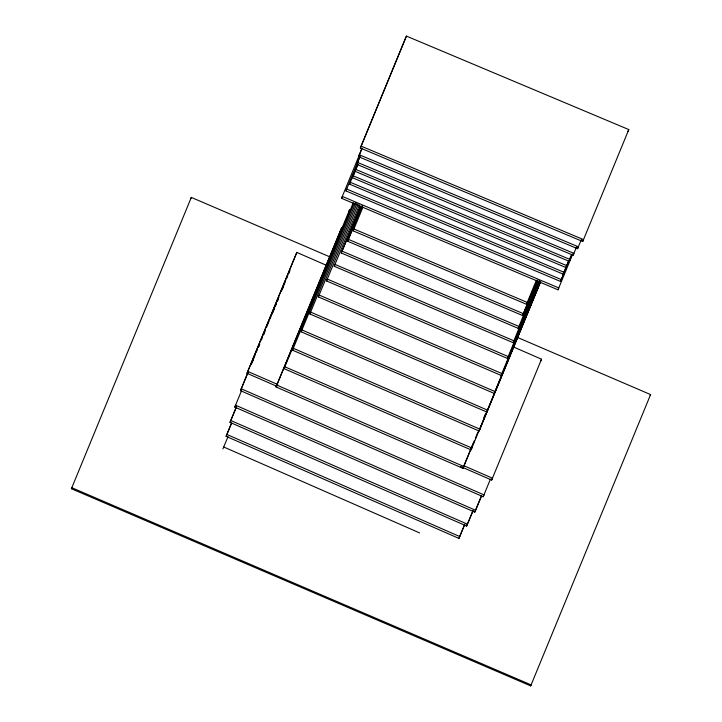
<?xml version="1.0" encoding="UTF-8"?>
<svg xmlns="http://www.w3.org/2000/svg" width="722" height="722" viewBox="0 0 722 722"><rect width="100%" height="100%" fill="white"/><g stroke="black" fill="none" stroke-linecap="round" stroke-linejoin="round"><path stroke-width="1.08" d="M71.406 488.722L71.848 487.729L531.121 684.907L530.688 685.9L71.406 488.722L191.312 197.404L329.927 256.915M276.941 386.36L247.005 373.292L296.02 254.27L296.85 252.429L326.795 265.488M247.005 373.292L296.85 252.429M248.133 372.2L241.301 388.797L484.011 494.904L483.171 496.745L240.462 390.647L248.576 370.937M251.139 364.718L255.407 354.349M256.265 352.273L257.546 349.159M258.395 347.083L259.676 343.979M263.521 334.638L265.227 330.495M266.508 327.382L269.071 321.155M269.929 319.079L271.21 315.974M272.068 313.899L274.198 308.709M275.055 306.633L276.336 303.529M277.185 301.453L278.9 297.302M281.463 291.083L285.731 280.705M286.589 278.629L287.861 275.524M251.978 362.868L253.26 359.755M258.386 347.309L259.667 344.204M261.373 340.053L262.655 336.939M263.512 334.864L264.793 331.759M272.05 314.124L274.189 308.935M275.037 306.859L276.318 303.754M277.176 301.679L278.457 298.565M282.302 289.233L283.584 286.12M288.71 273.674L289.982 270.56M481.592 495.77L474.778 512.142L234.794 407.082L241.626 390.494M473.027 510.752L466.647 526.058L230.011 422.37L236.401 406.847M230.011 422.37L236.401 407.064M464.914 524.082L458.93 538.422L226.085 436.332L231.654 422.803M226.085 436.332L231.645 423.029M222.917 448.876L228.026 436.657M360.35 148.019L406.423 36.1L628.799 129.572L582.726 241.5L360.35 148.019L406.423 36.1M358.482 156.647L359.285 154.77L578.376 246.825L577.573 248.702L358.482 156.647L361.912 148.335M341.551 198.306L342.354 196.438L558.792 287.925L557.998 289.793L341.551 198.306L362.128 148.299M356.677 164.273L357.48 162.396L573.918 253.341L573.124 255.209L356.677 164.273L360.116 155.925M568.99 260.967L560.534 281.445L345.937 190.915L359.989 156.782M354.719 171.177L355.513 169.309L570.1 259.505L569.306 261.373L354.719 171.177L357.706 163.903M349.511 184.155L350.314 182.287L563.945 272.266L563.151 274.134L349.511 184.155L357.643 164.408M357.886 164.408L353.184 175.825L566.824 265.696L566.021 267.564L352.39 177.693L357.941 164.201M276.03 386.938L341.551 227.99L276.03 386.938L462.919 468.325L472.323 445.673M284.089 368.662L284.919 366.812L471.89 448.046L471.06 449.887L284.089 368.662L349.683 209.533L348.852 211.384M540.643 281.706L479.092 431.007L292.527 350.17L353.248 202.711M301.173 331.822L302.004 329.972L487.684 410.213L486.854 412.054L301.173 331.822L354.186 203.099M309.846 313.962L310.668 312.112L495.057 391.559L494.236 393.409L309.846 313.962L355.693 202.801M318.366 296.913L319.178 295.063L501.943 373.572L501.122 375.422L318.366 296.913L356.912 203.451M326.534 280.939L327.346 279.089L508.243 356.569L507.431 358.419L326.534 280.939L358.148 204.308M334.214 266.256L335.017 264.405L513.92 340.802L513.107 342.661L334.214 266.256L359.484 204.994M360.458 206.492L342.066 251.139L518.965 326.47L518.152 328.329L341.262 252.998L360.504 206.275M537.141 280.317L522.602 315.532L347.598 241.211L362.191 205.761M347.598 241.211L362.137 205.987M353.157 230.859L353.96 229L527.295 302.437L526.491 304.296L353.157 230.859L362.967 207.133M526.491 304.296L536.356 280.344M522.602 315.532L537.195 280.091M518.152 328.329L537.782 280.786M513.107 342.661L538.432 281.165M507.431 358.419L539.469 280.75M462.919 468.325L473.632 442.315M501.122 375.422L539.704 281.733M473.181 443.588L474.471 440.465M475.32 438.389L477.892 432.144M483.893 417.578L485.175 414.455M509.172 356.19L510.454 353.067M522.881 322.896L524.163 319.774M494.236 393.409L540.11 282.022M471.06 449.887L540.074 282.257M479.092 431.007L540.697 281.49M563.151 274.134L568.71 260.624M566.021 267.564L568.954 260.507M560.534 281.445L569.044 260.759M569.893 258.693L571.174 255.588M569.848 258.891L571.12 255.796M569.306 261.373L572.293 254.099M557.998 289.793L572.573 254.37M573.124 255.209L576.499 247.077M577.573 248.702L581.363 239.551M458.93 538.422L464.499 524.894M466.647 526.058L473.036 510.535M474.778 512.142L481.61 495.545M483.171 496.745L490.437 479.119M460.69 466.547L491.664 480.067L541.518 359.195L513.64 347.029M530.688 685.9L650.594 394.582L517.151 337.291M628.005 131.449L628.799 129.572M582.726 241.5L583.52 239.623L361.144 146.142M352.39 177.693L353.184 175.825M345.937 190.915L346.731 189.056L561.328 279.576M341.262 252.998L342.066 251.139M190.879 198.397L191.312 197.404M650.152 395.575L650.594 394.582M292.527 350.17L293.358 348.32L479.913 429.166M535.823 292.609L536.654 290.767M540.679 361.045L541.518 359.195M491.664 480.067L492.503 478.217L463.596 465.6M240.462 390.647L241.301 388.797M234.794 407.082L235.634 405.232L475.618 510.292M348.401 239.352L523.405 313.682M247.836 371.451L277.771 384.51M276.86 385.097L463.759 466.475M230.859 420.52L467.486 524.208M226.934 434.473L459.77 536.572M223.766 447.017L419.617 532.917"/></g></svg>
